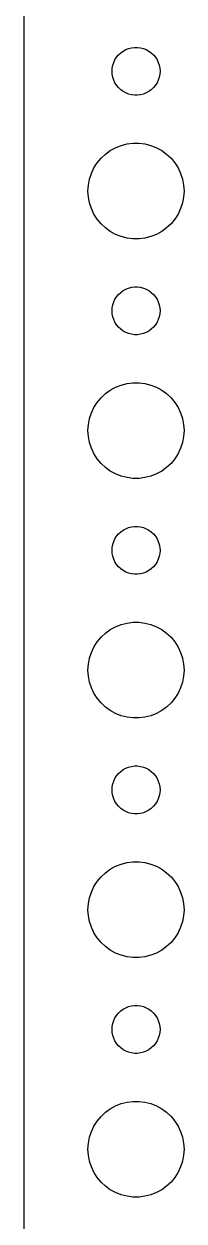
# Model space of a CAD drawing. Header units: metres. Extents: x -142 to 142, y -142 to 142.
# Drawn here: x -142 to -132, y -4.5 to 70.5 of the extents above; entities that cross this region are included whole.
import ezdxf

# ---------------------------------------------------------------- set-up
doc = ezdxf.new("R2010")
doc.units = ezdxf.units.M

msp = doc.modelspace()

# ---------------------------------------------------------------- linework, layer by layer
for p, q in [((-142, 137), (-142, -137)), ((-135.464, 68.9266), (-135.281, 68.9734)), ((-135.281, 68.9734), (-135.094, 68.997)), ((-135.094, 68.997), (-134.906, 68.997)), ((-134.906, 68.997), (-134.719, 68.9734)), ((-134.719, 68.9734), (-134.536, 68.9266)), ((-136.395, 68.0522), (-136.314, 68.2226)), ((-136.314, 68.2226), (-136.214, 68.3817)), ((-136.214, 68.3817), (-136.093, 68.5268)), ((-136.093, 68.5268), (-135.956, 68.6558)), ((-135.956, 68.6558), (-135.804, 68.7665)), ((-135.804, 68.7665), (-135.639, 68.8572)), ((-135.639, 68.8572), (-135.464, 68.9266)), ((-134.536, 68.9266), (-134.361, 68.8572)), ((-134.361, 68.8572), (-134.196, 68.7665)), ((-134.196, 68.7665), (-134.044, 68.6558)), ((-134.044, 68.6558), (-133.907, 68.5268)), ((-133.907, 68.5268), (-133.786, 68.3817)), ((-133.786, 68.3817), (-133.686, 68.2226)), ((-133.686, 68.2226), (-133.605, 68.0522)), ((-136.5, 67.5), (-136.488, 67.688)), ((-136.488, 67.312), (-136.5, 67.5)), ((-136.488, 67.688), (-136.453, 67.873)), ((-136.453, 67.873), (-136.395, 68.0522)), ((-133.605, 68.0522), (-133.547, 67.873)), ((-133.547, 67.873), (-133.512, 67.688)), ((-133.512, 67.688), (-133.5, 67.5)), ((-133.5, 67.5), (-133.512, 67.312)), ((-136.453, 67.127), (-136.488, 67.312)), ((-136.395, 66.9478), (-136.453, 67.127)), ((-136.314, 66.7774), (-136.395, 66.9478)), ((-136.214, 66.6183), (-136.314, 66.7774)), ((-133.686, 66.7774), (-133.786, 66.6183)), ((-133.605, 66.9478), (-133.686, 66.7774)), ((-133.547, 67.127), (-133.605, 66.9478)), ((-133.512, 67.312), (-133.547, 67.127)), ((-136.093, 66.4732), (-136.214, 66.6183)), ((-135.956, 66.3442), (-136.093, 66.4732)), ((-135.804, 66.2335), (-135.956, 66.3442)), ((-135.639, 66.1428), (-135.804, 66.2335)), ((-135.464, 66.0734), (-135.639, 66.1428)), ((-135.281, 66.0266), (-135.464, 66.0734)), ((-135.094, 66.003), (-135.281, 66.0266)), ((-134.906, 66.003), (-135.094, 66.003)), ((-134.719, 66.0266), (-134.906, 66.003)), ((-134.536, 66.0734), (-134.719, 66.0266)), ((-134.361, 66.1428), (-134.536, 66.0734)), ((-134.196, 66.2335), (-134.361, 66.1428)), ((-134.044, 66.3442), (-134.196, 66.2335)), ((-133.907, 66.4732), (-134.044, 66.3442)), ((-133.786, 66.6183), (-133.907, 66.4732)), ((-135.562, 62.9469), (-135.188, 62.9941)), ((-135.188, 62.9941), (-134.812, 62.9941)), ((-134.812, 62.9941), (-134.438, 62.9469)), ((-137.187, 62.0536), (-136.912, 62.3115)), ((-136.912, 62.3115), (-136.607, 62.533)), ((-136.607, 62.533), (-136.277, 62.7145)), ((-136.277, 62.7145), (-135.927, 62.8532)), ((-135.927, 62.8532), (-135.562, 62.9469)), ((-134.438, 62.9469), (-134.073, 62.8532)), ((-134.073, 62.8532), (-133.723, 62.7145)), ((-133.723, 62.7145), (-133.393, 62.533)), ((-133.393, 62.533), (-133.088, 62.3115)), ((-133.088, 62.3115), (-132.813, 62.0536)), ((-137.629, 61.4453), (-137.427, 61.7634)), ((-137.427, 61.7634), (-137.187, 62.0536)), ((-132.813, 62.0536), (-132.573, 61.7634)), ((-132.573, 61.7634), (-132.371, 61.4453)), ((-137.976, 60.376), (-137.906, 60.7461)), ((-137.906, 60.7461), (-137.789, 61.1044)), ((-137.789, 61.1044), (-137.629, 61.4453)), ((-132.371, 61.4453), (-132.211, 61.1044)), ((-132.211, 61.1044), (-132.094, 60.7461)), ((-132.094, 60.7461), (-132.024, 60.376)), ((-138, 60), (-137.976, 60.376)), ((-137.976, 59.624), (-138, 60)), ((-132.024, 60.376), (-132, 60)), ((-132, 60), (-132.024, 59.624)), ((-137.906, 59.2539), (-137.976, 59.624)), ((-137.789, 58.8956), (-137.906, 59.2539)), ((-132.094, 59.2539), (-132.211, 58.8956)), ((-132.024, 59.624), (-132.094, 59.2539)), ((-137.629, 58.5547), (-137.789, 58.8956)), ((-137.427, 58.2366), (-137.629, 58.5547)), ((-132.371, 58.5547), (-132.573, 58.2366)), ((-132.211, 58.8956), (-132.371, 58.5547)), ((-137.187, 57.9464), (-137.427, 58.2366)), ((-136.912, 57.6885), (-137.187, 57.9464)), ((-132.813, 57.9464), (-133.088, 57.6885)), ((-132.573, 58.2366), (-132.813, 57.9464)), ((-136.607, 57.467), (-136.912, 57.6885)), ((-136.277, 57.2855), (-136.607, 57.467)), ((-135.927, 57.1468), (-136.277, 57.2855)), ((-135.562, 57.0531), (-135.927, 57.1468)), ((-135.188, 57.0059), (-135.562, 57.0531)), ((-134.812, 57.0059), (-135.188, 57.0059)), ((-134.438, 57.0531), (-134.812, 57.0059)), ((-134.073, 57.1468), (-134.438, 57.0531)), ((-133.723, 57.2855), (-134.073, 57.1468)), ((-133.393, 57.467), (-133.723, 57.2855)), ((-133.088, 57.6885), (-133.393, 57.467)), ((-135.464, 53.9266), (-135.281, 53.9734)), ((-135.281, 53.9734), (-135.094, 53.997)), ((-135.094, 53.997), (-134.906, 53.997)), ((-134.906, 53.997), (-134.719, 53.9734)), ((-134.719, 53.9734), (-134.536, 53.9266)), ((-136.395, 53.0522), (-136.314, 53.2226)), ((-136.314, 53.2226), (-136.214, 53.3817)), ((-136.214, 53.3817), (-136.093, 53.5268)), ((-136.093, 53.5268), (-135.956, 53.6558)), ((-135.956, 53.6558), (-135.804, 53.7665)), ((-135.804, 53.7665), (-135.639, 53.8572)), ((-135.639, 53.8572), (-135.464, 53.9266)), ((-134.536, 53.9266), (-134.361, 53.8572)), ((-134.361, 53.8572), (-134.196, 53.7665)), ((-134.196, 53.7665), (-134.044, 53.6558)), ((-134.044, 53.6558), (-133.907, 53.5268)), ((-133.907, 53.5268), (-133.786, 53.3817)), ((-133.786, 53.3817), (-133.686, 53.2226)), ((-133.686, 53.2226), (-133.605, 53.0522)), ((-136.5, 52.5), (-136.488, 52.688)), ((-136.488, 52.312), (-136.5, 52.5)), ((-136.488, 52.688), (-136.453, 52.873)), ((-136.453, 52.873), (-136.395, 53.0522)), ((-133.605, 53.0522), (-133.547, 52.873)), ((-133.547, 52.873), (-133.512, 52.688)), ((-133.512, 52.688), (-133.5, 52.5)), ((-133.5, 52.5), (-133.512, 52.312)), ((-136.453, 52.127), (-136.488, 52.312)), ((-136.395, 51.9478), (-136.453, 52.127)), ((-136.314, 51.7774), (-136.395, 51.9478)), ((-136.214, 51.6183), (-136.314, 51.7774)), ((-133.686, 51.7774), (-133.786, 51.6183)), ((-133.605, 51.9478), (-133.686, 51.7774)), ((-133.547, 52.127), (-133.605, 51.9478)), ((-133.512, 52.312), (-133.547, 52.127)), ((-136.093, 51.4732), (-136.214, 51.6183)), ((-135.956, 51.3442), (-136.093, 51.4732)), ((-135.804, 51.2335), (-135.956, 51.3442)), ((-135.639, 51.1428), (-135.804, 51.2335)), ((-135.464, 51.0734), (-135.639, 51.1428)), ((-135.281, 51.0266), (-135.464, 51.0734)), ((-135.094, 51.003), (-135.281, 51.0266)), ((-134.906, 51.003), (-135.094, 51.003)), ((-134.719, 51.0266), (-134.906, 51.003)), ((-134.536, 51.0734), (-134.719, 51.0266)), ((-134.361, 51.1428), (-134.536, 51.0734)), ((-134.196, 51.2335), (-134.361, 51.1428)), ((-134.044, 51.3442), (-134.196, 51.2335)), ((-133.907, 51.4732), (-134.044, 51.3442)), ((-133.786, 51.6183), (-133.907, 51.4732)), ((-135.562, 47.9469), (-135.188, 47.9941)), ((-135.188, 47.9941), (-134.812, 47.9941)), ((-134.812, 47.9941), (-134.438, 47.9469)), ((-137.187, 47.0536), (-136.912, 47.3115)), ((-136.912, 47.3115), (-136.607, 47.533)), ((-136.607, 47.533), (-136.277, 47.7145)), ((-136.277, 47.7145), (-135.927, 47.8532)), ((-135.927, 47.8532), (-135.562, 47.9469)), ((-134.438, 47.9469), (-134.073, 47.8532)), ((-134.073, 47.8532), (-133.723, 47.7145)), ((-133.723, 47.7145), (-133.393, 47.533)), ((-133.393, 47.533), (-133.088, 47.3115)), ((-133.088, 47.3115), (-132.813, 47.0536)), ((-137.629, 46.4453), (-137.427, 46.7634)), ((-137.427, 46.7634), (-137.187, 47.0536)), ((-132.813, 47.0536), (-132.573, 46.7634)), ((-132.573, 46.7634), (-132.371, 46.4453)), ((-137.976, 45.376), (-137.906, 45.7461)), ((-137.906, 45.7461), (-137.789, 46.1044)), ((-137.789, 46.1044), (-137.629, 46.4453)), ((-132.371, 46.4453), (-132.211, 46.1044)), ((-132.211, 46.1044), (-132.094, 45.7461)), ((-132.094, 45.7461), (-132.024, 45.376)), ((-138, 45), (-137.976, 45.376)), ((-137.976, 44.624), (-138, 45)), ((-132.024, 45.376), (-132, 45)), ((-132, 45), (-132.024, 44.624)), ((-137.906, 44.2539), (-137.976, 44.624)), ((-137.789, 43.8956), (-137.906, 44.2539)), ((-132.094, 44.2539), (-132.211, 43.8956)), ((-132.024, 44.624), (-132.094, 44.2539)), ((-137.629, 43.5547), (-137.789, 43.8956)), ((-137.427, 43.2366), (-137.629, 43.5547)), ((-132.371, 43.5547), (-132.573, 43.2366)), ((-132.211, 43.8956), (-132.371, 43.5547)), ((-137.187, 42.9464), (-137.427, 43.2366)), ((-136.912, 42.6885), (-137.187, 42.9464)), ((-132.813, 42.9464), (-133.088, 42.6885)), ((-132.573, 43.2366), (-132.813, 42.9464)), ((-136.607, 42.467), (-136.912, 42.6885)), ((-136.277, 42.2855), (-136.607, 42.467)), ((-135.927, 42.1468), (-136.277, 42.2855)), ((-135.562, 42.0531), (-135.927, 42.1468)), ((-135.188, 42.0059), (-135.562, 42.0531)), ((-134.812, 42.0059), (-135.188, 42.0059)), ((-134.438, 42.0531), (-134.812, 42.0059)), ((-134.073, 42.1468), (-134.438, 42.0531)), ((-133.723, 42.2855), (-134.073, 42.1468)), ((-133.393, 42.467), (-133.723, 42.2855)), ((-133.088, 42.6885), (-133.393, 42.467)), ((-135.281, 38.9734), (-135.094, 38.997)), ((-135.094, 38.997), (-134.906, 38.997)), ((-134.906, 38.997), (-134.719, 38.9734)), ((-136.314, 38.2226), (-136.214, 38.3817)), ((-136.214, 38.3817), (-136.093, 38.5268)), ((-136.093, 38.5268), (-135.956, 38.6558)), ((-135.956, 38.6558), (-135.804, 38.7665)), ((-135.804, 38.7665), (-135.639, 38.8572)), ((-135.639, 38.8572), (-135.464, 38.9266)), ((-135.464, 38.9266), (-135.281, 38.9734)), ((-134.719, 38.9734), (-134.536, 38.9266)), ((-134.536, 38.9266), (-134.361, 38.8572)), ((-134.361, 38.8572), (-134.196, 38.7665)), ((-134.196, 38.7665), (-134.044, 38.6558)), ((-134.044, 38.6558), (-133.907, 38.5268)), ((-133.907, 38.5268), (-133.786, 38.3817)), ((-133.786, 38.3817), (-133.686, 38.2226)), ((-136.5, 37.5), (-136.488, 37.688)), ((-136.488, 37.312), (-136.5, 37.5)), ((-136.488, 37.688), (-136.453, 37.873)), ((-136.453, 37.873), (-136.395, 38.0522)), ((-136.395, 38.0522), (-136.314, 38.2226)), ((-133.686, 38.2226), (-133.605, 38.0522)), ((-133.605, 38.0522), (-133.547, 37.873)), ((-133.547, 37.873), (-133.512, 37.688)), ((-133.512, 37.688), (-133.5, 37.5)), ((-133.5, 37.5), (-133.512, 37.312)), ((-136.453, 37.127), (-136.488, 37.312)), ((-136.395, 36.9478), (-136.453, 37.127)), ((-136.314, 36.7774), (-136.395, 36.9478)), ((-136.214, 36.6183), (-136.314, 36.7774)), ((-133.686, 36.7774), (-133.786, 36.6183)), ((-133.605, 36.9478), (-133.686, 36.7774)), ((-133.547, 37.127), (-133.605, 36.9478)), ((-133.512, 37.312), (-133.547, 37.127)), ((-136.093, 36.4732), (-136.214, 36.6183)), ((-135.956, 36.3442), (-136.093, 36.4732)), ((-135.804, 36.2335), (-135.956, 36.3442)), ((-135.639, 36.1428), (-135.804, 36.2335)), ((-135.464, 36.0734), (-135.639, 36.1428)), ((-135.281, 36.0266), (-135.464, 36.0734)), ((-135.094, 36.003), (-135.281, 36.0266)), ((-134.906, 36.003), (-135.094, 36.003)), ((-134.719, 36.0266), (-134.906, 36.003)), ((-134.536, 36.0734), (-134.719, 36.0266)), ((-134.361, 36.1428), (-134.536, 36.0734)), ((-134.196, 36.2335), (-134.361, 36.1428)), ((-134.044, 36.3442), (-134.196, 36.2335)), ((-133.907, 36.4732), (-134.044, 36.3442)), ((-133.786, 36.6183), (-133.907, 36.4732)), ((-135.562, 32.9469), (-135.188, 32.9941)), ((-135.188, 32.9941), (-134.812, 32.9941)), ((-134.812, 32.9941), (-134.438, 32.9469)), ((-137.187, 32.0536), (-136.912, 32.3115)), ((-136.912, 32.3115), (-136.607, 32.533)), ((-136.607, 32.533), (-136.277, 32.7145)), ((-136.277, 32.7145), (-135.927, 32.8532)), ((-135.927, 32.8532), (-135.562, 32.9469)), ((-134.438, 32.9469), (-134.073, 32.8532)), ((-134.073, 32.8532), (-133.723, 32.7145)), ((-133.723, 32.7145), (-133.393, 32.533)), ((-133.393, 32.533), (-133.088, 32.3115)), ((-133.088, 32.3115), (-132.813, 32.0536)), ((-137.629, 31.4453), (-137.427, 31.7634)), ((-137.427, 31.7634), (-137.187, 32.0536)), ((-132.813, 32.0536), (-132.573, 31.7634)), ((-132.573, 31.7634), (-132.371, 31.4453)), ((-137.976, 30.376), (-137.906, 30.7461)), ((-137.906, 30.7461), (-137.789, 31.1044)), ((-137.789, 31.1044), (-137.629, 31.4453)), ((-132.371, 31.4453), (-132.211, 31.1044)), ((-132.211, 31.1044), (-132.094, 30.7461)), ((-132.094, 30.7461), (-132.024, 30.376)), ((-138, 30), (-137.976, 30.376)), ((-137.976, 29.624), (-138, 30)), ((-132.024, 30.376), (-132, 30)), ((-132, 30), (-132.024, 29.624)), ((-137.906, 29.2539), (-137.976, 29.624)), ((-137.789, 28.8956), (-137.906, 29.2539)), ((-132.094, 29.2539), (-132.211, 28.8956)), ((-132.024, 29.624), (-132.094, 29.2539)), ((-137.629, 28.5547), (-137.789, 28.8956)), ((-137.427, 28.2366), (-137.629, 28.5547)), ((-132.371, 28.5547), (-132.573, 28.2366)), ((-132.211, 28.8956), (-132.371, 28.5547)), ((-137.187, 27.9464), (-137.427, 28.2366)), ((-136.912, 27.6884), (-137.187, 27.9464)), ((-132.813, 27.9464), (-133.088, 27.6884)), ((-132.573, 28.2366), (-132.813, 27.9464)), ((-136.607, 27.467), (-136.912, 27.6884)), ((-136.277, 27.2855), (-136.607, 27.467)), ((-135.927, 27.1468), (-136.277, 27.2855)), ((-135.562, 27.0531), (-135.927, 27.1468)), ((-135.188, 27.0059), (-135.562, 27.0531)), ((-134.812, 27.0059), (-135.188, 27.0059)), ((-134.438, 27.0531), (-134.812, 27.0059)), ((-134.073, 27.1468), (-134.438, 27.0531)), ((-133.723, 27.2855), (-134.073, 27.1468)), ((-133.393, 27.467), (-133.723, 27.2855)), ((-133.088, 27.6884), (-133.393, 27.467)), ((-135.281, 23.9734), (-135.094, 23.997)), ((-135.094, 23.997), (-134.906, 23.997)), ((-134.906, 23.997), (-134.719, 23.9734)), ((-136.314, 23.2226), (-136.214, 23.3817)), ((-136.214, 23.3817), (-136.093, 23.5268)), ((-136.093, 23.5268), (-135.956, 23.6558)), ((-135.956, 23.6558), (-135.804, 23.7665)), ((-135.804, 23.7665), (-135.639, 23.8572)), ((-135.639, 23.8572), (-135.464, 23.9266)), ((-135.464, 23.9266), (-135.281, 23.9734)), ((-134.719, 23.9734), (-134.536, 23.9266)), ((-134.536, 23.9266), (-134.361, 23.8572)), ((-134.361, 23.8572), (-134.196, 23.7665)), ((-134.196, 23.7665), (-134.044, 23.6558)), ((-134.044, 23.6558), (-133.907, 23.5268)), ((-133.907, 23.5268), (-133.786, 23.3817)), ((-133.786, 23.3817), (-133.686, 23.2226)), ((-136.5, 22.5), (-136.488, 22.688)), ((-136.488, 22.312), (-136.5, 22.5)), ((-136.488, 22.688), (-136.453, 22.873)), ((-136.453, 22.873), (-136.395, 23.0522)), ((-136.395, 23.0522), (-136.314, 23.2226)), ((-133.686, 23.2226), (-133.605, 23.0522)), ((-133.605, 23.0522), (-133.547, 22.873)), ((-133.547, 22.873), (-133.512, 22.688)), ((-133.512, 22.688), (-133.5, 22.5)), ((-133.5, 22.5), (-133.512, 22.312)), ((-136.453, 22.127), (-136.488, 22.312)), ((-136.395, 21.9478), (-136.453, 22.127)), ((-136.314, 21.7774), (-136.395, 21.9478)), ((-136.214, 21.6183), (-136.314, 21.7774)), ((-133.686, 21.7774), (-133.786, 21.6183)), ((-133.605, 21.9478), (-133.686, 21.7774)), ((-133.547, 22.127), (-133.605, 21.9478)), ((-133.512, 22.312), (-133.547, 22.127)), ((-136.093, 21.4732), (-136.214, 21.6183)), ((-135.956, 21.3442), (-136.093, 21.4732)), ((-135.804, 21.2335), (-135.956, 21.3442)), ((-135.639, 21.1427), (-135.804, 21.2335)), ((-135.464, 21.0734), (-135.639, 21.1427)), ((-135.281, 21.0266), (-135.464, 21.0734)), ((-135.094, 21.003), (-135.281, 21.0266)), ((-134.906, 21.003), (-135.094, 21.003)), ((-134.719, 21.0266), (-134.906, 21.003)), ((-134.536, 21.0734), (-134.719, 21.0266)), ((-134.361, 21.1427), (-134.536, 21.0734)), ((-134.196, 21.2335), (-134.361, 21.1427)), ((-134.044, 21.3442), (-134.196, 21.2335)), ((-133.907, 21.4732), (-134.044, 21.3442)), ((-133.786, 21.6183), (-133.907, 21.4732)), ((-135.562, 17.9469), (-135.188, 17.9941)), ((-135.188, 17.9941), (-134.812, 17.9941)), ((-134.812, 17.9941), (-134.438, 17.9469)), ((-137.187, 17.0536), (-136.912, 17.3115)), ((-136.912, 17.3115), (-136.607, 17.533)), ((-136.607, 17.533), (-136.277, 17.7145)), ((-136.277, 17.7145), (-135.927, 17.8532)), ((-135.927, 17.8532), (-135.562, 17.9469)), ((-134.438, 17.9469), (-134.073, 17.8532)), ((-134.073, 17.8532), (-133.723, 17.7145)), ((-133.723, 17.7145), (-133.393, 17.533)), ((-133.393, 17.533), (-133.088, 17.3115)), ((-133.088, 17.3115), (-132.813, 17.0536)), ((-137.629, 16.4453), (-137.427, 16.7634)), ((-137.427, 16.7634), (-137.187, 17.0536)), ((-132.813, 17.0536), (-132.573, 16.7634)), ((-132.573, 16.7634), (-132.371, 16.4453)), ((-137.976, 15.376), (-137.906, 15.7461)), ((-137.906, 15.7461), (-137.789, 16.1044)), ((-137.789, 16.1044), (-137.629, 16.4453)), ((-132.371, 16.4453), (-132.211, 16.1044)), ((-132.211, 16.1044), (-132.094, 15.7461)), ((-132.094, 15.7461), (-132.024, 15.376)), ((-138, 15), (-137.976, 15.376)), ((-137.976, 14.624), (-138, 15)), ((-132.024, 15.376), (-132, 15)), ((-132, 15), (-132.024, 14.624)), ((-137.906, 14.2539), (-137.976, 14.624)), ((-137.789, 13.8956), (-137.906, 14.2539)), ((-132.094, 14.2539), (-132.211, 13.8956)), ((-132.024, 14.624), (-132.094, 14.2539)), ((-137.629, 13.5547), (-137.789, 13.8956)), ((-137.427, 13.2366), (-137.629, 13.5547)), ((-132.371, 13.5547), (-132.573, 13.2366)), ((-132.211, 13.8956), (-132.371, 13.5547)), ((-137.187, 12.9464), (-137.427, 13.2366)), ((-136.912, 12.6884), (-137.187, 12.9464)), ((-132.813, 12.9464), (-133.088, 12.6884)), ((-132.573, 13.2366), (-132.813, 12.9464)), ((-136.607, 12.467), (-136.912, 12.6884)), ((-136.277, 12.2855), (-136.607, 12.467)), ((-135.927, 12.1468), (-136.277, 12.2855)), ((-135.562, 12.0531), (-135.927, 12.1468)), ((-135.188, 12.0059), (-135.562, 12.0531)), ((-134.812, 12.0059), (-135.188, 12.0059)), ((-134.438, 12.0531), (-134.812, 12.0059)), ((-134.073, 12.1468), (-134.438, 12.0531)), ((-133.723, 12.2855), (-134.073, 12.1468)), ((-133.393, 12.467), (-133.723, 12.2855)), ((-133.088, 12.6884), (-133.393, 12.467)), ((-135.281, 8.97342), (-135.094, 8.99704)), ((-135.094, 8.99704), (-134.906, 8.99704)), ((-134.906, 8.99704), (-134.719, 8.97342)), ((-136.314, 8.22263), (-136.214, 8.38167)), ((-136.214, 8.38167), (-136.093, 8.52681)), ((-136.093, 8.52681), (-135.956, 8.65576)), ((-135.956, 8.65576), (-135.804, 8.76648)), ((-135.804, 8.76648), (-135.639, 8.85724)), ((-135.639, 8.85724), (-135.464, 8.92657)), ((-135.464, 8.92657), (-135.281, 8.97342)), ((-134.719, 8.97342), (-134.536, 8.92657)), ((-134.536, 8.92657), (-134.361, 8.85724)), ((-134.361, 8.85724), (-134.196, 8.76648)), ((-134.196, 8.76648), (-134.044, 8.65576)), ((-134.044, 8.65576), (-133.907, 8.52681)), ((-133.907, 8.52681), (-133.786, 8.38167)), ((-133.786, 8.38167), (-133.686, 8.22263)), ((-136.5, 7.5), (-136.488, 7.68799)), ((-136.488, 7.312), (-136.5, 7.5)), ((-136.488, 7.68799), (-136.453, 7.87303)), ((-136.453, 7.87303), (-136.395, 8.05219)), ((-136.395, 8.05219), (-136.314, 8.22263)), ((-133.686, 8.22263), (-133.605, 8.05219)), ((-133.605, 8.05219), (-133.547, 7.87303)), ((-133.547, 7.87303), (-133.512, 7.68799)), ((-133.512, 7.68799), (-133.5, 7.5)), ((-133.5, 7.5), (-133.512, 7.312)), ((-136.453, 7.12695), (-136.488, 7.312)), ((-136.395, 6.9478), (-136.453, 7.12695)), ((-136.314, 6.77736), (-136.395, 6.9478)), ((-136.214, 6.61832), (-136.314, 6.77736)), ((-133.686, 6.77736), (-133.786, 6.61832)), ((-133.605, 6.9478), (-133.686, 6.77736)), ((-133.547, 7.12695), (-133.605, 6.9478)), ((-133.512, 7.312), (-133.547, 7.12695)), ((-136.093, 6.47318), (-136.214, 6.61832)), ((-135.956, 6.34422), (-136.093, 6.47318)), ((-135.804, 6.23351), (-135.956, 6.34422)), ((-135.639, 6.14275), (-135.804, 6.23351)), ((-135.464, 6.07341), (-135.639, 6.14275)), ((-135.281, 6.02657), (-135.464, 6.07341)), ((-135.094, 6.00294), (-135.281, 6.02657)), ((-134.906, 6.00294), (-135.094, 6.00294)), ((-134.719, 6.02657), (-134.906, 6.00294)), ((-134.536, 6.07341), (-134.719, 6.02657)), ((-134.361, 6.14275), (-134.536, 6.07341)), ((-134.196, 6.23351), (-134.361, 6.14275)), ((-134.044, 6.34422), (-134.196, 6.23351)), ((-133.907, 6.47318), (-134.044, 6.34422)), ((-133.786, 6.61832), (-133.907, 6.47318)), ((-137.187, 2.05363), (-136.912, 2.31154)), ((-136.912, 2.31154), (-136.607, 2.53297)), ((-136.607, 2.53297), (-136.277, 2.71448)), ((-136.277, 2.71448), (-135.927, 2.85316)), ((-135.927, 2.85316), (-135.562, 2.94685)), ((-135.562, 2.94685), (-135.188, 2.99408)), ((-135.188, 2.99408), (-134.812, 2.99408)), ((-134.812, 2.99408), (-134.438, 2.94685)), ((-134.438, 2.94685), (-134.073, 2.85316)), ((-134.073, 2.85316), (-133.723, 2.71448)), ((-133.723, 2.71448), (-133.393, 2.53297)), ((-133.393, 2.53297), (-133.088, 2.31154)), ((-133.088, 2.31154), (-132.813, 2.05363)), ((-137.629, 1.44525), (-137.427, 1.76335)), ((-137.427, 1.76335), (-137.187, 2.05363)), ((-132.813, 2.05363), (-132.573, 1.76335)), ((-132.573, 1.76335), (-132.371, 1.44525)), ((-137.906, 0.74606), (-137.789, 1.10437)), ((-137.789, 1.10437), (-137.629, 1.44525)), ((-132.371, 1.44525), (-132.211, 1.10437)), ((-132.211, 1.10437), (-132.094, 0.74606)), ((-138, 0), (-137.976, 0.37599)), ((-137.976, -0.37599), (-138, 0)), ((-137.976, 0.37599), (-137.906, 0.74606)), ((-132.094, 0.74606), (-132.024, 0.37599)), ((-132.024, 0.37599), (-132, 0)), ((-132, 0), (-132.024, -0.37599)), ((-137.906, -0.74606), (-137.976, -0.37599)), ((-137.789, -1.10437), (-137.906, -0.74606)), ((-132.094, -0.74606), (-132.211, -1.10437)), ((-132.024, -0.37599), (-132.094, -0.74606)), ((-137.629, -1.44525), (-137.789, -1.10437)), ((-137.427, -1.76335), (-137.629, -1.44525)), ((-132.371, -1.44525), (-132.573, -1.76335)), ((-132.211, -1.10437), (-132.371, -1.44525)), ((-137.187, -2.05363), (-137.427, -1.76335)), ((-136.912, -2.31154), (-137.187, -2.05363)), ((-132.813, -2.05363), (-133.088, -2.31154)), ((-132.573, -1.76335), (-132.813, -2.05363)), ((-136.607, -2.53297), (-136.912, -2.31154)), ((-136.277, -2.71448), (-136.607, -2.53297)), ((-135.927, -2.85316), (-136.277, -2.71448)), ((-135.562, -2.94685), (-135.927, -2.85316)), ((-135.188, -2.99408), (-135.562, -2.94685)), ((-134.812, -2.99408), (-135.188, -2.99408)), ((-134.438, -2.94685), (-134.812, -2.99408)), ((-134.073, -2.85316), (-134.438, -2.94685)), ((-133.723, -2.71448), (-134.073, -2.85316)), ((-133.393, -2.53297), (-133.723, -2.71448)), ((-133.088, -2.31154), (-133.393, -2.53297))]:
    msp.add_line(p, q)

doc.saveas('drawing.dxf')
